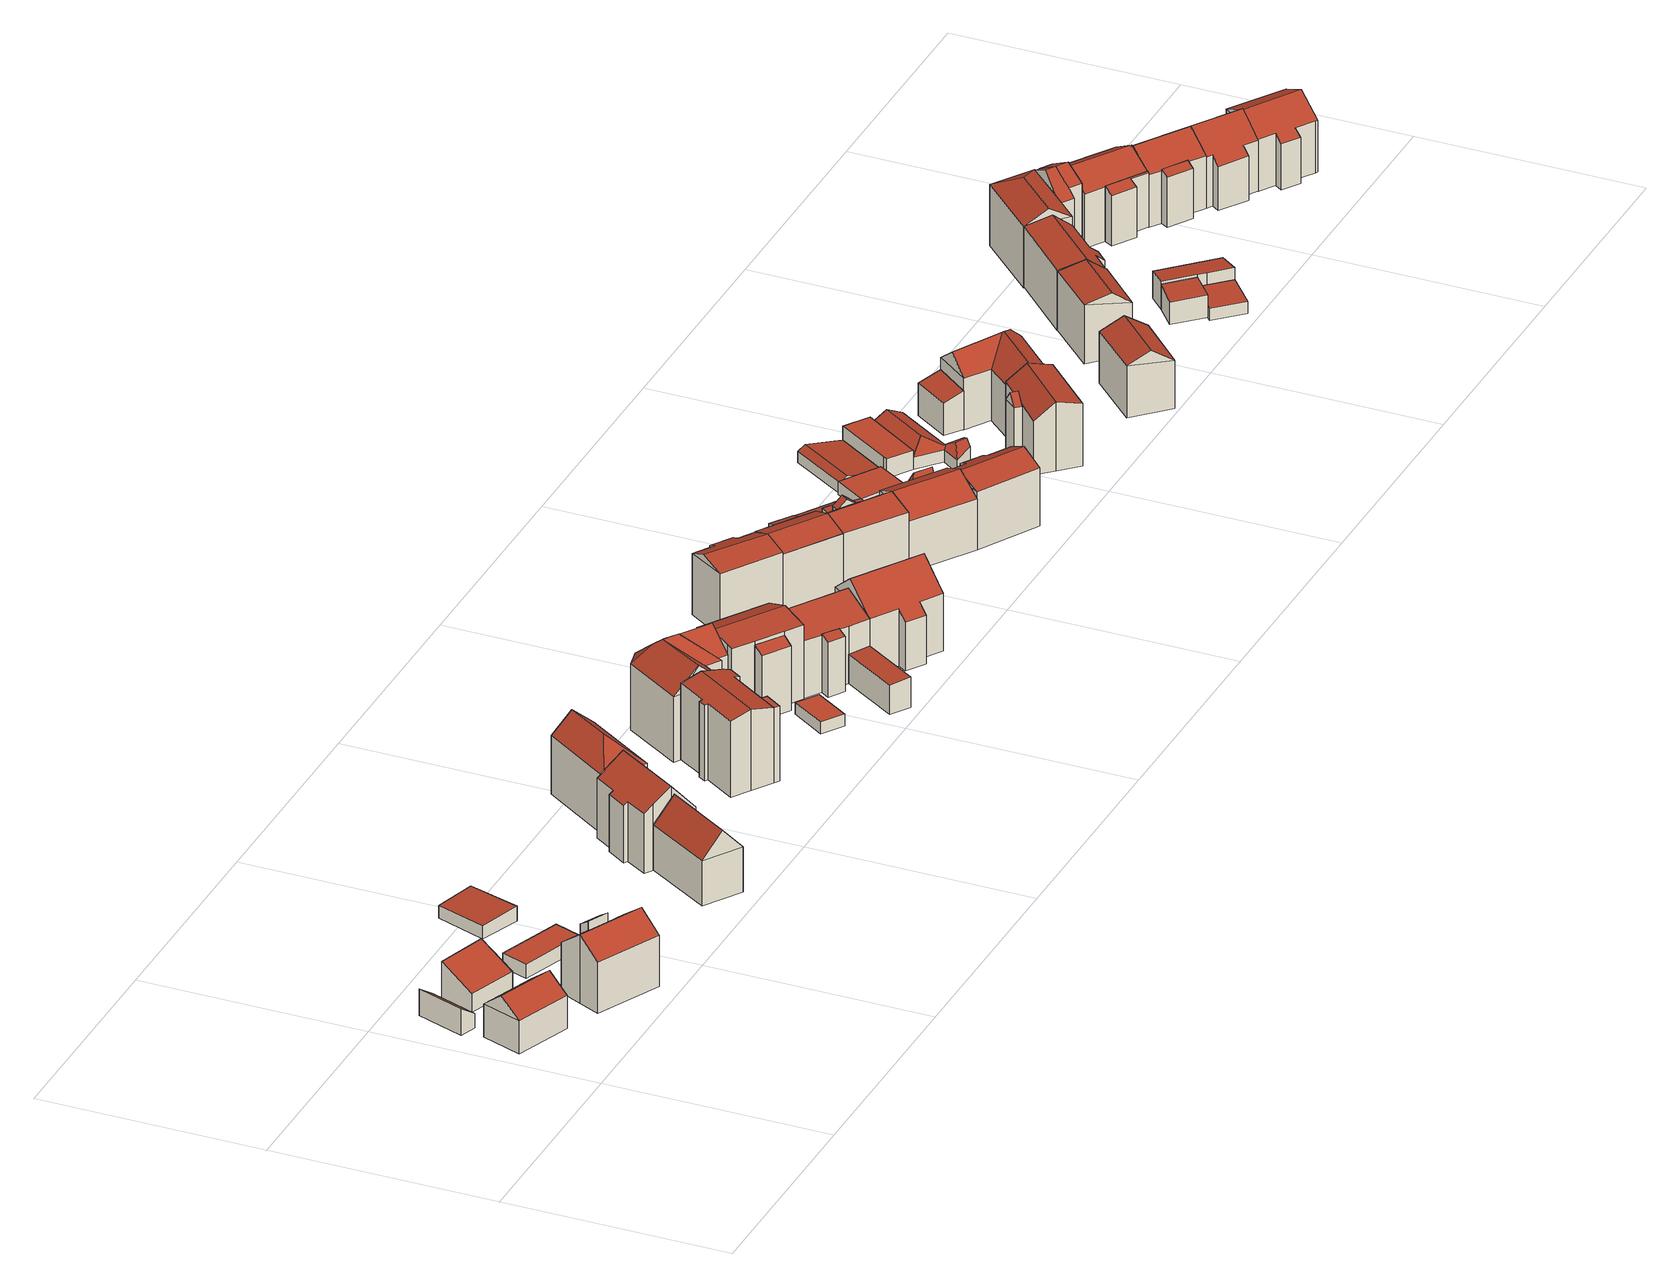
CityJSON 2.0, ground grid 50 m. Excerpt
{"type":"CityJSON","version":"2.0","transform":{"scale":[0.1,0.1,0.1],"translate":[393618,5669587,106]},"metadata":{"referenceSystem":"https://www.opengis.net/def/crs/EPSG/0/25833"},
"CityObjects":{
"building1":{"type":"Building","attributes":{"Gemeindeschluessel":14627140,"Dachtyp_tdc":"tdcGableRoof","Dachneigung":38.3,"QualitaetDacherkennung":85,"Geometrietyp2DReferenz":"3000","function":"31001_9998","roofType":"3100","measuredHeight":11.34},"geometry":[{"type":"MultiSurface","lod":"2","boundaries":[[[0,1,2,3]],[[1,4,5,2]],[[4,6,7,5]],[[6,0,3,7]],[[4,1,8]],[[0,6,9]],[[1,0,9,8]],[[6,4,8,9]],[[3,2,5,7]]],"semantics":{"surfaces":[{"type":"WallSurface"},{"type":"RoofSurface"},{"type":"GroundSurface"}],"values":[0,0,0,0,0,0,1,1,2]}}]},
"building2":{"type":"Building","attributes":{"Dachtyp_tdc":"tdcPolyFlatRoof","Gemeindeschluessel":14627140,"Dachneigung":34.33,"QualitaetDacherkennung":84,"Geometrietyp2DReferenz":"3000","function":"31001_9998","roofType":"2100","measuredHeight":6.01},"geometry":[{"type":"MultiSurface","lod":"2","boundaries":[[[10,11,12,13]],[[11,14,15,12]],[[14,16,17,15]],[[16,10,13,17]],[[16,14,11,10]],[[13,12,15,17]]],"semantics":{"surfaces":[{"type":"WallSurface"},{"type":"RoofSurface"},{"type":"GroundSurface"}],"values":[0,0,0,0,1,2]}}]},
"building3":{"type":"Building","attributes":{"Dachtyp_tdc":"tdcPolyFlatRoof","Gemeindeschluessel":14627140,"Dachneigung":28.1,"QualitaetDacherkennung":71,"Geometrietyp2DReferenz":"3000","function":"31001_9998","roofType":"2100","measuredHeight":8.49},"geometry":[{"type":"MultiSurface","lod":"2","boundaries":[[[18,19,20,21]],[[19,22,23,20]],[[22,24,25,23]],[[24,18,21,25]],[[24,22,19,18]],[[21,20,23,25]]],"semantics":{"surfaces":[{"type":"WallSurface"},{"type":"RoofSurface"},{"type":"GroundSurface"}],"values":[0,0,0,0,1,2]}}]},
"building4":{"type":"Building","attributes":{"Gemeindeschluessel":14627140,"Geometrietyp2DReferenz":"3000","function":"31001_9998","roofType":"9999"},"children":["building4-1","building4-2"]},
"building4-1":{"type":"BuildingPart","attributes":{"Dachtyp_tdc":"tdcGableRoof","Dachneigung":36.76,"QualitaetDacherkennung":61,"Geometrietyp2DReferenz":"3000","roofType":"3100","measuredHeight":15.69},"parents":["building4"],"geometry":[{"type":"MultiSurface","lod":"2","boundaries":[[[26,27,28,29]],[[27,30,31,28]],[[30,32,33,31]],[[32,34,35,33]],[[34,36,37,35]],[[36,38,39,37]],[[38,40,41,39]],[[36,34,32,30]],[[30,27,26,42,40,38,36]],[[43,29,28,31,33,35,37,39,41]],[[26,29,43,42]],[[43,41,40,42]]],"semantics":{"surfaces":[{"type":"WallSurface"},{"type":"RoofSurface"},{"type":"GroundSurface"},{"type":"ClosureSurface"}],"values":[0,0,0,0,0,0,0,1,1,2,3,3]}}]},
"building4-2":{"type":"BuildingPart","attributes":{"Dachtyp_tdc":"tdcPolyFlatRoof","Dachneigung":33.87,"QualitaetDacherkennung":58,"Geometrietyp2DReferenz":"3000","roofType":"2100","measuredHeight":13.65},"parents":["building4"],"geometry":[{"type":"MultiSurface","lod":"2","boundaries":[[[44,45,46,41,40]],[[45,47,48,46]],[[47,49,26,29,48]],[[47,45,44,50,49]],[[29,43,41,46,48]],[[42,26,49,50]],[[42,43,29,26]],[[44,40,42,50]],[[40,41,43,42]]],"semantics":{"surfaces":[{"type":"WallSurface"},{"type":"RoofSurface"},{"type":"GroundSurface"},{"type":"ClosureSurface"}],"values":[0,0,0,1,2,0,3,0,3]}}]},
"building5":{"type":"Building","attributes":{"Dachtyp_tdc":"tdcPolyFlatRoof","Gemeindeschluessel":14627140,"Dachneigung":0,"QualitaetDacherkennung":87,"Geometrietyp2DReferenz":"3000","function":"31001_9998","roofType":"1000","measuredHeight":3.32},"geometry":[{"type":"MultiSurface","lod":"2","boundaries":[[[51,52,53,54]],[[52,55,56,53]],[[55,57,58,56]],[[57,51,54,58]],[[57,55,52,51]],[[54,53,56,58]]],"semantics":{"surfaces":[{"type":"WallSurface"},{"type":"RoofSurface"},{"type":"GroundSurface"}],"values":[0,0,0,0,1,2]}}]},
"building6":{"type":"Building","attributes":{"Dachtyp_tdc":"tdcPolyFlatRoof","Gemeindeschluessel":14627140,"Dachneigung":2.79,"QualitaetDacherkennung":91,"Geometrietyp2DReferenz":"3000","function":"31001_9998","roofType":"2100","measuredHeight":3.35},"geometry":[{"type":"MultiSurface","lod":"2","boundaries":[[[59,60,61,62]],[[60,63,64,61]],[[63,65,66,64]],[[65,59,62,66]],[[65,63,60,59]],[[62,61,64,66]]],"semantics":{"surfaces":[{"type":"WallSurface"},{"type":"RoofSurface"},{"type":"GroundSurface"}],"values":[0,0,0,0,1,2]}}]},
"building7":{"type":"Building","attributes":{"Dachtyp_tdc":"tdcGableRoof","Gemeindeschluessel":14627140,"Dachneigung":48.13,"QualitaetDacherkennung":77,"Geometrietyp2DReferenz":"3000","function":"31001_9998","roofType":"3100","measuredHeight":15.73},"geometry":[{"type":"MultiSurface","lod":"2","boundaries":[[[67,68,69,70]],[[68,71,72,69]],[[71,73,74,72]],[[73,67,70,74]],[[71,68,75]],[[67,73,76]],[[68,67,76,75]],[[73,71,75,76]],[[70,69,72,74]]],"semantics":{"surfaces":[{"type":"WallSurface"},{"type":"RoofSurface"},{"type":"GroundSurface"}],"values":[0,0,0,0,0,0,1,1,2]}}]},
"building8":{"type":"Building","attributes":{"Dachtyp_tdc":"tdcGableRoof","Gemeindeschluessel":14627140,"Dachneigung":48.88,"QualitaetDacherkennung":57,"Geometrietyp2DReferenz":"3000","function":"31001_9998","roofType":"3100","measuredHeight":17.97},"geometry":[{"type":"MultiSurface","lod":"2","boundaries":[[[77,78,79,80]],[[78,81,82,79]],[[81,83,84,82]],[[83,85,86,84]],[[85,87,88,86]],[[87,89,90,88]],[[89,91,92,90]],[[91,93,94,92]],[[93,95,96,94]],[[95,97,98,96]],[[97,99,100,98]],[[99,101,102,100]],[[101,77,80,102]],[[97,95,93,91,89,87,85,83,81,78,77]],[[77,101,99,97]],[[80,79,82,84,86,88,90,92,94,96,98,100,102]]],"semantics":{"surfaces":[{"type":"WallSurface"},{"type":"RoofSurface"},{"type":"GroundSurface"}],"values":[0,0,0,0,0,0,0,0,0,0,0,0,0,1,1,2]}}]},
"building9":{"type":"Building","attributes":{"Dachtyp_tdc":"tdcHipAndGableRoof","Gemeindeschluessel":14627140,"Dachneigung":40.99,"QualitaetDacherkennung":49,"Geometrietyp2DReferenz":"3000","function":"31001_9998","roofType":"5000","measuredHeight":17.69},"geometry":[{"type":"MultiSurface","lod":"2","boundaries":[[[103,104,105,106]],[[104,107,108,105]],[[107,109,110,108]],[[109,103,106,110]],[[107,104,111]],[[103,109,112]],[[104,103,112,111]],[[109,107,111,112]],[[106,105,108,110]]],"semantics":{"surfaces":[{"type":"WallSurface"},{"type":"RoofSurface"},{"type":"GroundSurface"}],"values":[0,0,0,0,1,0,1,1,2]}}]},
"building10":{"type":"Building","attributes":{"Gemeindeschluessel":14627140,"Geometrietyp2DReferenz":"3000","function":"31001_9998","roofType":"9999"},"children":["building10-1","building10-2"]},
"building10-1":{"type":"BuildingPart","attributes":{"Dachtyp_tdc":"tdcGableRoof","Dachneigung":13.74,"QualitaetDacherkennung":87,"Geometrietyp2DReferenz":"3000","roofType":"3100","measuredHeight":18.55},"parents":["building10"],"geometry":[{"type":"MultiSurface","lod":"2","boundaries":[[[113,114,115,116]],[[114,117,118,119,115]],[[120,121,122,123,124]],[[121,125,126,122]],[[125,127,128,126]],[[127,129,130,128]],[[129,131,132,130]],[[131,133,134,132]],[[133,135,136,134]],[[135,137,138,136]],[[137,139,140,138]],[[139,141,142,140]],[[141,113,116,142]],[[137,135,133,131,129,127,125,121]],[[121,120,117,114,113,141,139,137]],[[116,115,119,123,122,126,128,130,132,134,136,138,140,142]],[[124,118,117,120]],[[124,123,119,118]]],"semantics":{"surfaces":[{"type":"WallSurface"},{"type":"RoofSurface"},{"type":"GroundSurface"},{"type":"ClosureSurface"}],"values":[0,0,0,0,0,0,0,0,0,0,0,0,0,1,1,2,0,3]}}]},
"building10-2":{"type":"BuildingPart","attributes":{"Dachtyp_tdc":"tdcPolyFlatRoof","Dachneigung":0,"QualitaetDacherkennung":43,"Geometrietyp2DReferenz":"3000","roofType":"1000","measuredHeight":17.21},"parents":["building10"],"geometry":[{"type":"MultiSurface","lod":"2","boundaries":[[[143,124,123,144]],[[118,145,146,119]],[[145,143,144,146]],[[145,118,124,143]],[[144,123,119,146]],[[119,123,124,118]]],"semantics":{"surfaces":[{"type":"WallSurface"},{"type":"RoofSurface"},{"type":"GroundSurface"},{"type":"ClosureSurface"}],"values":[0,0,0,1,2,3]}}]},
"building11":{"type":"Building","attributes":{"Dachtyp_tdc":"tdcFreeFormRoof","Gemeindeschluessel":14627140,"Dachneigung":41.24,"QualitaetDacherkennung":47,"Geometrietyp2DReferenz":"3000","function":"31001_9998","roofType":"5000","measuredHeight":20.24},"geometry":[{"type":"MultiSurface","lod":"2","boundaries":[[[147,148,149,150]],[[148,151,152,149]],[[151,153,154,152]],[[153,155,156,154]],[[155,157,158,156]],[[157,159,160,158]],[[159,161,162,160]],[[161,163,164,162]],[[163,165,166,164]],[[165,147,150,166]],[[165,167,147]],[[167,165,163]],[[168,167,163,161]],[[169,170,168,161,159]],[[171,169,159,157]],[[172,171,157,155]],[[172,155,153]],[[173,170,169,171,172,153,151]],[[173,151,148]],[[167,168,170,173,148,147]],[[150,149,152,154,156,158,160,162,164,166]]],"semantics":{"surfaces":[{"type":"WallSurface"},{"type":"RoofSurface"},{"type":"GroundSurface"}],"values":[0,0,0,0,0,0,0,0,0,0,0,0,1,1,1,1,0,1,1,1,2]}}]},
"building12":{"type":"Building","attributes":{"Dachtyp_tdc":"tdcPolyFlatRoof","Gemeindeschluessel":14627140,"Dachneigung":0,"QualitaetDacherkennung":52,"Geometrietyp2DReferenz":"3000","function":"31001_9998","roofType":"1000","measuredHeight":2.64},"geometry":[{"type":"MultiSurface","lod":"2","boundaries":[[[174,175,176,177]],[[175,178,179,176]],[[178,180,181,179]],[[180,174,177,181]],[[180,178,175,174]],[[177,176,179,181]]],"semantics":{"surfaces":[{"type":"WallSurface"},{"type":"RoofSurface"},{"type":"GroundSurface"}],"values":[0,0,0,0,1,2]}}]},
"building13":{"type":"Building","attributes":{"Gemeindeschluessel":14627140,"Geometrietyp2DReferenz":"3000","function":"31001_9998","roofType":"9999"},"children":["building13-1","building13-2"]},
"building13-1":{"type":"BuildingPart","attributes":{"Dachtyp_tdc":"tdcPolyFlatRoof","Dachneigung":30.45,"QualitaetDacherkennung":63,"Geometrietyp2DReferenz":"3000","roofType":"2100","measuredHeight":16.04},"parents":["building13"],"geometry":[{"type":"MultiSurface","lod":"2","boundaries":[[[182,183,184,185]],[[186,187,188,189]],[[187,182,185,188]],[[187,186,190,183,182]],[[185,184,191,189,188]],[[190,191,184,183]],[[186,189,191,190]]],"semantics":{"surfaces":[{"type":"WallSurface"},{"type":"RoofSurface"},{"type":"GroundSurface"},{"type":"ClosureSurface"}],"values":[0,0,0,1,2,3,3]}}]},
"building13-2":{"type":"BuildingPart","attributes":{"Dachtyp_tdc":"tdcGableRoof","Dachneigung":10.05,"QualitaetDacherkennung":42,"Geometrietyp2DReferenz":"3000","roofType":"3100","measuredHeight":18.06},"parents":["building13"],"geometry":[{"type":"MultiSurface","lod":"2","boundaries":[[[192,184,183]],[[192,193,194,184]],[[193,195,156,194]],[[195,196,197,156]],[[196,198,154,197]],[[198,199,200,154]],[[199,201,202,200]],[[201,203,204,202]],[[203,205,186,189,204]],[[201,199,198,196]],[[196,195,193,192,206,205,203,201]],[[191,184,194,156,197,154,200,202,204,189]],[[183,190,206,192]],[[183,184,191,190]],[[190,186,205,206]],[[190,191,189,186]]],"semantics":{"surfaces":[{"type":"WallSurface"},{"type":"RoofSurface"},{"type":"GroundSurface"},{"type":"ClosureSurface"}],"values":[0,0,0,0,0,0,0,0,0,1,1,2,0,3,0,3]}}]},
"building14":{"type":"Building","attributes":{"Gemeindeschluessel":14627140,"Geometrietyp2DReferenz":"3000","function":"31001_9998","roofType":"9999"},"children":["building14-1","building14-2","building14-3"]},
"building14-1":{"type":"BuildingPart","attributes":{"Dachtyp_tdc":"tdcPolyFlatRoof","Dachneigung":2.73,"QualitaetDacherkennung":50,"Geometrietyp2DReferenz":"3000","roofType":"2100","measuredHeight":6.99},"parents":["building14"],"geometry":[{"type":"MultiSurface","lod":"2","boundaries":[[[207,208,209,210]],[[208,211,212,209]],[[211,213,214,212]],[[213,211,208,207]],[[210,209,212,214]],[[210,214,213,207]]],"semantics":{"surfaces":[{"type":"WallSurface"},{"type":"RoofSurface"},{"type":"GroundSurface"},{"type":"ClosureSurface"}],"values":[0,0,0,1,2,3]}}]},
"building14-2":{"type":"BuildingPart","attributes":{"Dachtyp_tdc":"tdcGableRoof","Dachneigung":24.41,"QualitaetDacherkennung":48,"Geometrietyp2DReferenz":"3000","roofType":"3100","measuredHeight":16.55},"parents":["building14"],"geometry":[{"type":"MultiSurface","lod":"2","boundaries":[[[215,216,217,214,213]],[[218,219,220,221]],[[219,222,223,220]],[[222,224,225,223]],[[224,226,227,225]],[[226,228,229,227]],[[228,230,231,229]],[[230,232,207,210,231]],[[228,226,224,222]],[[222,219,218,216,215,232,230,228]],[[214,217,221,220,223,225,227,229,231,210]],[[221,217,216,218]],[[213,207,232,215]],[[213,214,210,207]]],"semantics":{"surfaces":[{"type":"WallSurface"},{"type":"RoofSurface"},{"type":"GroundSurface"},{"type":"ClosureSurface"}],"values":[0,0,0,0,0,0,0,0,1,1,2,3,0,3]}}]},
"building14-3":{"type":"BuildingPart","attributes":{"Dachtyp_tdc":"tdcPolyFlatRoof","Dachneigung":18.65,"QualitaetDacherkennung":56,"Geometrietyp2DReferenz":"3000","roofType":"2100","measuredHeight":13.37},"parents":["building14"],"geometry":[{"type":"MultiSurface","lod":"2","boundaries":[[[233,234,218,221,235]],[[236,217,216]],[[236,237,238,217]],[[237,233,235,238]],[[237,236,234,233]],[[235,221,217,238]],[[236,216,218,234]],[[216,217,221,218]]],"semantics":{"surfaces":[{"type":"WallSurface"},{"type":"RoofSurface"},{"type":"GroundSurface"},{"type":"ClosureSurface"}],"values":[0,0,0,0,1,2,0,3]}}]},
"building15":{"type":"Building","attributes":{"Dachtyp_tdc":"tdcFreeFormRoof","Gemeindeschluessel":14627140,"Dachneigung":41.37,"QualitaetDacherkennung":62,"Geometrietyp2DReferenz":"3000","function":"31001_9998","roofType":"5000","measuredHeight":19.04},"geometry":[{"type":"MultiSurface","lod":"2","boundaries":[[[239,240,241,242]],[[240,243,231,241]],[[243,244,227,231]],[[244,245,246,227]],[[245,247,248,246]],[[247,249,250,248]],[[249,251,252,250]],[[251,239,242,252]],[[240,239,251,249,247,253,254,243]],[[253,245,244,254]],[[244,243,254]],[[247,245,253]],[[242,241,231,227,246,248,250,252]]],"semantics":{"surfaces":[{"type":"WallSurface"},{"type":"RoofSurface"},{"type":"GroundSurface"}],"values":[0,0,0,0,0,0,0,0,1,1,0,0,2]}}]},
"building16":{"type":"Building","attributes":{"Dachtyp_tdc":"tdcFreeFormRoof","Gemeindeschluessel":14627140,"Dachneigung":14.56,"QualitaetDacherkennung":58,"Geometrietyp2DReferenz":"3000","function":"31001_9998","roofType":"5000","measuredHeight":15.78},"geometry":[{"type":"MultiSurface","lod":"2","boundaries":[[[255,256,257,258]],[[256,259,260,257]],[[259,261,262,260]],[[261,263,264,262]],[[263,265,266,264]],[[265,267,268,266]],[[267,269,270,268]],[[269,255,258,270]],[[271,269,267,265,263,261,259,272]],[[255,271,272,256]],[[259,256,272]],[[255,269,271]],[[258,257,260,262,264,266,268,270]]],"semantics":{"surfaces":[{"type":"WallSurface"},{"type":"RoofSurface"},{"type":"GroundSurface"}],"values":[0,0,0,0,0,0,0,0,1,1,0,0,2]}}]},
"building17":{"type":"Building","attributes":{"Gemeindeschluessel":14627140,"Geometrietyp2DReferenz":"3000","function":"31001_9998","roofType":"9999"},"children":["building17-1","building17-2"]},
"building17-1":{"type":"BuildingPart","attributes":{"Dachtyp_tdc":"tdcGableRoof","Dachneigung":17.6,"QualitaetDacherkennung":47,"Geometrietyp2DReferenz":"3000","roofType":"3100","measuredHeight":15.6},"parents":["building17"],"geometry":[{"type":"MultiSurface","lod":"2","boundaries":[[[273,274,275,276]],[[274,277,278,275]],[[277,279,280,278]],[[279,281,282,280]],[[281,283,284,282]],[[283,285,286,284]],[[287,288,289,290,291,292,293]],[[279,294,291,290]],[[274,292,291,294,277]],[[277,294,279]],[[273,293,292,274]],[[281,289,288,283]],[[279,290,289,281]],[[283,288,287,285]],[[276,275,278,280,282,284,286]],[[276,286,285,273]],[[285,287,293,273]]],"semantics":{"surfaces":[{"type":"WallSurface"},{"type":"RoofSurface"},{"type":"GroundSurface"},{"type":"ClosureSurface"}],"values":[0,0,0,0,0,0,1,1,0,0,0,0,0,0,2,3,3]}}]},
"building17-2":{"type":"BuildingPart","attributes":{"Dachtyp_tdc":"tdcPolyFlatRoof","Dachneigung":18.14,"QualitaetDacherkennung":65,"Geometrietyp2DReferenz":"3000","roofType":"2100","measuredHeight":14.15},"parents":["building17"],"geometry":[{"type":"MultiSurface","lod":"2","boundaries":[[[295,296,286,285,287]],[[295,297,298,296]],[[297,293,273,276,298]],[[293,297,295,287]],[[286,296,298,276]],[[285,286,276,273]],[[287,285,273,293]]],"semantics":{"surfaces":[{"type":"WallSurface"},{"type":"RoofSurface"},{"type":"GroundSurface"},{"type":"ClosureSurface"}],"values":[0,0,0,1,2,3,3]}}]},
"building18":{"type":"Building","attributes":{"Gemeindeschluessel":14627140,"Geometrietyp2DReferenz":"3000","function":"31001_9998","roofType":"9999"},"children":["building18-1","building18-2"]},
"building18-1":{"type":"BuildingPart","attributes":{"Dachtyp_tdc":"tdcGableRoof","Dachneigung":17.51,"QualitaetDacherkennung":48,"Geometrietyp2DReferenz":"3000","roofType":"3100","measuredHeight":15.59},"parents":["building18"],"geometry":[{"type":"MultiSurface","lod":"2","boundaries":[[[291,299,275,300]],[[299,301,302,275]],[[301,303,304,302]],[[305,306,307,308,309]],[[306,310,311,307]],[[310,312,313,311]],[[312,294,278,313]],[[294,291,300,278]],[[310,306,305,314,315,316,301,299,291]],[[291,294,312,310]],[[300,275,302,308,307,311,313,278]],[[314,309,315]],[[316,303,301]],[[309,308,302,304]],[[309,304,303,316,315]],[[305,309,314]]],"semantics":{"surfaces":[{"type":"WallSurface"},{"type":"RoofSurface"},{"type":"GroundSurface"},{"type":"ClosureSurface"}],"values":[0,0,0,0,0,0,0,0,1,1,2,0,0,3,3,0]}}]},
"building18-2":{"type":"BuildingPart","attributes":{"Dachtyp_tdc":"tdcGableRoof","Dachneigung":39.21,"QualitaetDacherkennung":55,"Geometrietyp2DReferenz":"3000","roofType":"3100","measuredHeight":14.3},"parents":["building18"],"geometry":[{"type":"MultiSurface","lod":"2","boundaries":[[[317,318,319,320]],[[318,309,308,319]],[[304,317,320,302]],[[303,316,321,322,323]],[[318,322,321,315,309]],[[317,323,322,318]],[[304,303,323,317]],[[320,319,308,302]],[[304,302,308,309]],[[321,316,315]],[[315,316,303,304,309]]],"semantics":{"surfaces":[{"type":"WallSurface"},{"type":"RoofSurface"},{"type":"GroundSurface"},{"type":"ClosureSurface"}],"values":[0,0,0,1,1,0,0,2,3,0,3]}}]},
"building19":{"type":"Building","attributes":{"Gemeindeschluessel":14627140,"Geometrietyp2DReferenz":"3000","function":"31001_9998","roofType":"9999"},"children":["building19-1","building19-2"]},
"building19-1":{"type":"BuildingPart","attributes":{"Dachtyp_tdc":"tdcGableRoof","Dachneigung":35.2,"QualitaetDacherkennung":56,"Geometrietyp2DReferenz":"3000","roofType":"3100","measuredHeight":15.64},"parents":["building19"],"geometry":[{"type":"MultiSurface","lod":"2","boundaries":[[[324,325,313,326]],[[325,327,307,313]],[[328,324,326,329,330]],[[327,325,331]],[[324,328,332]],[[325,324,332,331]],[[328,327,331,332]],[[326,313,307,333,329]],[[328,330,334,333,307,327]],[[330,329,333,334]]],"semantics":{"surfaces":[{"type":"WallSurface"},{"type":"RoofSurface"},{"type":"GroundSurface"},{"type":"ClosureSurface"}],"values":[0,0,0,0,0,1,1,2,0,3]}}]},
"building19-2":{"type":"BuildingPart","attributes":{"Dachtyp_tdc":"tdcFreeFormRoof","Dachneigung":68.81,"QualitaetDacherkennung":27,"Geometrietyp2DReferenz":"3000","roofType":"5000","measuredHeight":14.29},"parents":["building19"],"geometry":[{"type":"MultiSurface","lod":"2","boundaries":[[[335,336,337,338]],[[336,330,329,337]],[[334,339,340,333]],[[339,341,342,340]],[[341,343,344,342]],[[343,345,346,344]],[[345,335,338,346]],[[341,339,347]],[[339,334,330,336,335,345,347]],[[345,343,341,347]],[[338,337,329,333,340,342,344,346]],[[333,329,330,334]]],"semantics":{"surfaces":[{"type":"WallSurface"},{"type":"RoofSurface"},{"type":"GroundSurface"},{"type":"ClosureSurface"}],"values":[0,0,0,0,0,0,0,1,1,1,2,3]}}]},
"building20":{"type":"Building","attributes":{"Dachtyp_tdc":"tdcPolyFlatRoof","Gemeindeschluessel":14627140,"Dachneigung":4.18,"QualitaetDacherkennung":69,"Geometrietyp2DReferenz":"3000","function":"31001_9998","roofType":"2100","measuredHeight":3.79},"geometry":[{"type":"MultiSurface","lod":"2","boundaries":[[[348,349,350,351]],[[349,352,353,350]],[[352,354,355,353]],[[354,348,351,355]],[[354,352,349,348]],[[351,350,353,355]]],"semantics":{"surfaces":[{"type":"WallSurface"},{"type":"RoofSurface"},{"type":"GroundSurface"}],"values":[0,0,0,0,1,2]}}]},
"building21":{"type":"Building","attributes":{"Gemeindeschluessel":14627140,"Dachtyp_tdc":"tdcPolyFlatRoof","Dachneigung":5.01,"QualitaetDacherkennung":83,"Geometrietyp2DReferenz":"3000","function":"31001_9998","roofType":"2100","measuredHeight":3.81},"geometry":[{"type":"MultiSurface","lod":"2","boundaries":[[[356,357,358,359]],[[357,360,361,358]],[[360,362,363,361]],[[362,364,365,363]],[[364,366,367,365]],[[366,356,359,367]],[[366,364,362,360,357,356]],[[359,358,361,363,365,367]]],"semantics":{"surfaces":[{"type":"WallSurface"},{"type":"RoofSurface"},{"type":"GroundSurface"}],"values":[0,0,0,0,0,0,1,2]}}]},
"building22":{"type":"Building","attributes":{"Dachtyp_tdc":"tdcPolyFlatRoof","Gemeindeschluessel":14627140,"Dachneigung":9.01,"QualitaetDacherkennung":84,"Geometrietyp2DReferenz":"3000","function":"31001_9998","roofType":"2100","measuredHeight":2.63},"geometry":[{"type":"MultiSurface","lod":"2","boundaries":[[[368,369,370,371]],[[369,372,373,370]],[[372,374,375,373]],[[374,376,377,375]],[[376,378,379,377]],[[378,368,371,379]],[[378,376,374,372,369,368]],[[371,370,373,375,377,379]]],"semantics":{"surfaces":[{"type":"WallSurface"},{"type":"RoofSurface"},{"type":"GroundSurface"}],"values":[0,0,0,0,0,0,1,2]}}]},
"building23":{"type":"Building","attributes":{"Dachtyp_tdc":"tdcFreeFormRoof","Gemeindeschluessel":14627140,"Dachneigung":19.46,"QualitaetDacherkennung":52,"Geometrietyp2DReferenz":"3000","function":"31001_9998","roofType":"5000","measuredHeight":15.3},"geometry":[{"type":"MultiSurface","lod":"2","boundaries":[[[380,381,382,383]],[[381,384,385,382]],[[384,386,326,385]],[[386,387,337,326]],[[387,388,389,337]],[[388,390,391,389]],[[390,392,393,391]],[[392,380,383,393]],[[394,381,380,392,390,388,387,395]],[[384,394,395,386]],[[384,381,394]],[[387,386,395]],[[383,382,385,326,337,389,391,393]]],"semantics":{"surfaces":[{"type":"WallSurface"},{"type":"RoofSurface"},{"type":"GroundSurface"}],"values":[0,0,0,0,0,0,0,0,1,1,0,0,2]}}]},
"building24":{"type":"Building","attributes":{"Dachtyp_tdc":"tdcPolyFlatRoof","Gemeindeschluessel":14627140,"Dachneigung":0,"QualitaetDacherkennung":74,"Geometrietyp2DReferenz":"3000","function":"31001_9998","roofType":"1000","measuredHeight":3},"geometry":[{"type":"MultiSurface","lod":"2","boundaries":[[[396,397,398,399]],[[397,400,401,398]],[[400,402,403,401]],[[402,396,399,403]],[[402,400,397,396]],[[399,398,401,403]]],"semantics":{"surfaces":[{"type":"WallSurface"},{"type":"RoofSurface"},{"type":"GroundSurface"}],"values":[0,0,0,0,1,2]}}]},
"building25":{"type":"Building","attributes":{"Dachtyp_tdc":"tdcFreeFormRoof","Gemeindeschluessel":14627140,"Dachneigung":12.8,"QualitaetDacherkennung":37,"Geometrietyp2DReferenz":"3000","function":"31001_9998","roofType":"5000","measuredHeight":3.5},"geometry":[{"type":"MultiSurface","lod":"2","boundaries":[[[404,405,406,407]],[[405,408,409,406]],[[408,410,411,409]],[[410,412,413,411]],[[412,404,407,413]],[[414,415,412,410]],[[405,404,415,414,408]],[[404,412,415]],[[410,408,414]],[[407,406,409,411,413]]],"semantics":{"surfaces":[{"type":"WallSurface"},{"type":"RoofSurface"},{"type":"GroundSurface"}],"values":[0,0,0,0,0,1,1,0,0,2]}}]},
"building26":{"type":"Building","attributes":{"Dachtyp_tdc":"tdcPolyFlatRoof","Gemeindeschluessel":14627140,"Dachneigung":0,"QualitaetDacherkennung":82,"Geometrietyp2DReferenz":"3000","function":"31001_9998","roofType":"1000","measuredHeight":4.41},"geometry":[{"type":"MultiSurface","lod":"2","boundaries":[[[416,417,418,419]],[[417,420,421,418]],[[420,422,423,421]],[[422,424,425,423]],[[424,416,419,425]],[[424,422,420,417,416]],[[419,418,421,423,425]]],"semantics":{"surfaces":[{"type":"WallSurface"},{"type":"RoofSurface"},{"type":"GroundSurface"}],"values":[0,0,0,0,0,1,2]}}]},
"building27":{"type":"Building","attributes":{"Dachtyp_tdc":"tdcFreeFormRoof","Gemeindeschluessel":14627140,"Dachneigung":26.78,"QualitaetDacherkennung":17,"Geometrietyp2DReferenz":"3000","function":"31001_9998","roofType":"5000","measuredHeight":4.78},"geometry":[{"type":"MultiSurface","lod":"2","boundaries":[[[426,427,428,429]],[[427,430,431,428]],[[430,432,433,431]],[[432,434,425,433]],[[434,435,423,425]],[[435,436,437,423]],[[436,438,439,437]],[[438,426,429,439]],[[440,441,442,438,436]],[[440,436,435]],[[441,440,435,434]],[[443,442,441,434,432]],[[444,443,432,430]],[[445,444,430,427]],[[445,427,426]],[[442,443,444,445,426,438]],[[429,428,431,433,425,423,437,439]]],"semantics":{"surfaces":[{"type":"WallSurface"},{"type":"RoofSurface"},{"type":"GroundSurface"}],"values":[0,0,0,0,0,0,0,0,1,0,1,1,1,1,0,1,2]}}]},
"building28":{"type":"Building","attributes":{"Gemeindeschluessel":14627140,"Geometrietyp2DReferenz":"3000","function":"31001_9998","roofType":"9999"},"children":["building28-1","building28-2"]},
"building28-1":{"type":"BuildingPart","attributes":{"Dachtyp_tdc":"tdcGableRoof","Dachneigung":49.19,"QualitaetDacherkennung":53,"Geometrietyp2DReferenz":"3000","roofType":"3100","measuredHeight":14.17},"parents":["building28"],"geometry":[{"type":"MultiSurface","lod":"2","boundaries":[[[446,447,448,449]],[[447,450,451,448]],[[450,452,453,451]],[[450,447,454]],[[447,446,455,456,454]],[[452,450,454,456,457]],[[449,448,451,453]],[[449,453,452,446]],[[456,455,457]],[[457,455,446,452]]],"semantics":{"surfaces":[{"type":"WallSurface"},{"type":"RoofSurface"},{"type":"GroundSurface"},{"type":"ClosureSurface"}],"values":[0,0,0,0,1,1,2,3,0,3]}}]},
"building28-2":{"type":"BuildingPart","attributes":{"Dachtyp_tdc":"tdcGableRoof","Dachneigung":36.63,"QualitaetDacherkennung":38,"Geometrietyp2DReferenz":"3000","roofType":"3100","measuredHeight":15.69},"parents":["building28"],"geometry":[{"type":"MultiSurface","lod":"2","boundaries":[[[458,453,452]],[[458,459,460,453]],[[459,461,462,460]],[[461,463,464,462]],[[463,465,466,464]],[[465,467,468,466]],[[467,469,470,468]],[[469,471,449,470]],[[471,446,449]],[[467,465,463,461]],[[461,459,458,457,455,471,469,467]],[[453,460,462,464,466,468,470,449]],[[452,457,458]],[[455,446,471]],[[452,453,449,446]],[[452,446,455,457]]],"semantics":{"surfaces":[{"type":"WallSurface"},{"type":"RoofSurface"},{"type":"GroundSurface"},{"type":"ClosureSurface"}],"values":[0,0,0,0,0,0,0,0,0,1,1,2,0,0,3,3]}}]},
"building29":{"type":"Building","attributes":{"Dachtyp_tdc":"tdcPolyFlatRoof","Gemeindeschluessel":14627140,"Dachneigung":16.32,"QualitaetDacherkennung":74,"Geometrietyp2DReferenz":"3000","function":"31001_9998","roofType":"2100","measuredHeight":8.91},"geometry":[{"type":"MultiSurface","lod":"2","boundaries":[[[472,473,474,475]],[[473,476,477,474]],[[476,478,479,477]],[[478,472,475,479]],[[478,476,473,472]],[[475,474,477,479]]],"semantics":{"surfaces":[{"type":"WallSurface"},{"type":"RoofSurface"},{"type":"GroundSurface"}],"values":[0,0,0,0,1,2]}}]},
"building30":{"type":"Building","attributes":{"Dachtyp_tdc":"tdcFreeFormRoof","Gemeindeschluessel":14627140,"Dachneigung":38.92,"QualitaetDacherkennung":27,"Geometrietyp2DReferenz":"3000","function":"31001_9998","roofType":"5000","measuredHeight":15.96},"geometry":[{"type":"MultiSurface","lod":"2","boundaries":[[[480,481,482,483]],[[481,484,485,482]],[[484,486,487,485]],[[486,488,489,487]],[[488,490,491,489]],[[490,492,493,491]],[[492,480,483,493]],[[494,495,496,492,490]],[[494,490,488]],[[497,495,494,488,486]],[[497,486,484]],[[498,496,495,497,484,481]],[[498,481,480]],[[496,498,480,492]],[[483,482,485,487,489,491,493]]],"semantics":{"surfaces":[{"type":"WallSurface"},{"type":"RoofSurface"},{"type":"GroundSurface"}],"values":[0,0,0,0,0,0,0,1,0,1,1,1,0,1,2]}}]},
"building31":{"type":"Building","attributes":{"Dachtyp_tdc":"tdcGableRoof","Gemeindeschluessel":14627140,"Dachneigung":32.58,"QualitaetDacherkennung":56,"Geometrietyp2DReferenz":"3000","function":"31001_9998","roofType":"3100","measuredHeight":14.29},"geometry":[{"type":"MultiSurface","lod":"2","boundaries":[[[499,500,501,502]],[[500,503,504,501]],[[503,505,506,504]],[[505,499,502,506]],[[503,500,507]],[[499,505,508]],[[500,499,508,507]],[[505,503,507,508]],[[502,501,504,506]]],"semantics":{"surfaces":[{"type":"WallSurface"},{"type":"RoofSurface"},{"type":"GroundSurface"}],"values":[0,0,0,0,0,0,1,1,2]}}]},
"building32":{"type":"Building","attributes":{"Dachtyp_tdc":"tdcGableRoof","Gemeindeschluessel":14627140,"Dachneigung":13.95,"QualitaetDacherkennung":47,"Geometrietyp2DReferenz":"3000","function":"31001_9998","roofType":"3100","measuredHeight":14.88},"geometry":[{"type":"MultiSurface","lod":"2","boundaries":[[[509,510,511,512]],[[510,513,514,511]],[[513,515,516,514]],[[515,509,512,516]],[[513,510,517]],[[509,515,518]],[[510,509,518,517]],[[515,513,517,518]],[[512,511,514,516]]],"semantics":{"surfaces":[{"type":"WallSurface"},{"type":"RoofSurface"},{"type":"GroundSurface"}],"values":[0,0,0,0,0,0,1,1,2]}}]},
"building33":{"type":"Building","attributes":{"Dachtyp_tdc":"tdcFreeFormRoof","Gemeindeschluessel":14627140,"Dachneigung":11.27,"QualitaetDacherkennung":44,"Geometrietyp2DReferenz":"3000","function":"31001_9998","roofType":"5000","measuredHeight":14.97},"geometry":[{"type":"MultiSurface","lod":"2","boundaries":[[[519,520,521,522]],[[520,523,524,521]],[[523,525,526,524]],[[525,527,528,526]],[[527,529,530,528]],[[529,531,532,530]],[[531,533,534,532]],[[533,519,522,534]],[[535,536,523,520]],[[527,525,536,535,519,533,531,529]],[[520,519,535]],[[525,523,536]],[[522,521,524,526,528,530,532,534]]],"semantics":{"surfaces":[{"type":"WallSurface"},{"type":"RoofSurface"},{"type":"GroundSurface"}],"values":[0,0,0,0,0,0,0,0,1,1,0,0,2]}}]},
"building34":{"type":"Building","attributes":{"Gemeindeschluessel":14627140,"Geometrietyp2DReferenz":"3000","function":"31001_9998","roofType":"9999"},"children":["building34-1","building34-2"]},
"building34-1":{"type":"BuildingPart","attributes":{"Dachtyp_tdc":"tdcPolyFlatRoof","Dachneigung":7.96,"QualitaetDacherkennung":70,"Geometrietyp2DReferenz":"3000","roofType":"2100","measuredHeight":3.72},"parents":["building34"],"geometry":[{"type":"MultiSurface","lod":"2","boundaries":[[[537,538,539,540]],[[538,541,542,539]],[[541,543,544,542]],[[543,545,546,544]],[[545,543,541,538,537]],[[540,539,542,544,546]],[[540,546,545,537]]],"semantics":{"surfaces":[{"type":"WallSurface"},{"type":"RoofSurface"},{"type":"GroundSurface"},{"type":"ClosureSurface"}],"values":[0,0,0,0,1,2,3]}}]},
"building34-2":{"type":"BuildingPart","attributes":{"Dachtyp_tdc":"tdcPolyFlatRoof","Dachneigung":6.31,"QualitaetDacherkennung":74,"Geometrietyp2DReferenz":"3000","roofType":"2100","measuredHeight":5.75},"parents":["building34"],"geometry":[{"type":"MultiSurface","lod":"2","boundaries":[[[547,548,537,540,549]],[[550,551,552,546,545]],[[551,547,549,552]],[[551,550,548,547]],[[549,540,546,552]],[[550,545,537,548]],[[545,546,540,537]]],"semantics":{"surfaces":[{"type":"WallSurface"},{"type":"RoofSurface"},{"type":"GroundSurface"},{"type":"ClosureSurface"}],"values":[0,0,0,1,2,0,3]}}]},
"building35":{"type":"Building","attributes":{"Dachtyp_tdc":"tdcPolyFlatRoof","Gemeindeschluessel":14627140,"Dachneigung":3.47,"QualitaetDacherkennung":84,"Geometrietyp2DReferenz":"3000","function":"31001_9998","roofType":"2100","measuredHeight":6.31},"geometry":[{"type":"MultiSurface","lod":"2","boundaries":[[[553,554,549,540]],[[554,555,556,549]],[[555,557,558,556]],[[557,559,539,558]],[[559,560,561,539]],[[560,553,540,561]],[[560,559,557,555,554,553]],[[540,549,556,558,539,561]]],"semantics":{"surfaces":[{"type":"WallSurface"},{"type":"RoofSurface"},{"type":"GroundSurface"}],"values":[0,0,0,0,0,0,1,2]}}]},
"building36":{"type":"Building","attributes":{"Gemeindeschluessel":14627140,"Geometrietyp2DReferenz":"3000","function":"31001_9998","roofType":"9999"},"children":["building36-1","building36-2","building36-3"]},
"building36-1":{"type":"BuildingPart","attributes":{"Dachtyp_tdc":"tdcGableRoof","Dachneigung":32.79,"QualitaetDacherkennung":70,"Geometrietyp2DReferenz":"3000","roofType":"3100","measuredHeight":17.09},"parents":["building36"],"geometry":[{"type":"MultiSurface","lod":"2","boundaries":[[[562,563,564,565]],[[563,566,567,564]],[[568,569,570,571]],[[572,573,574,575,576,577,578,579]],[[563,580,581,582,576,575,583,584,566]],[[562,580,563]],[[568,572,579,569]],[[570,565,564,567,571]],[[565,570,569,562]],[[571,567,566,568]],[[576,582,585,577]],[[569,579,578,581,580,562]],[[585,582,581,578,577]],[[575,574,583]],[[584,573,572,568,566]],[[583,574,573,584]]],"semantics":{"surfaces":[{"type":"WallSurface"},{"type":"RoofSurface"},{"type":"GroundSurface"},{"type":"ClosureSurface"}],"values":[0,0,0,1,1,0,0,2,3,3,0,3,3,0,3,3]}}]},
"building36-2":{"type":"BuildingPart","attributes":{"Dachtyp_tdc":"tdcGableRoof","Dachneigung":29.33,"QualitaetDacherkennung":67,"Geometrietyp2DReferenz":"3000","roofType":"3100","measuredHeight":16.98},"parents":["building36"],"geometry":[{"type":"MultiSurface","lod":"2","boundaries":[[[586,587,588,570,569,579]],[[587,589,590,588]],[[589,591,580,562,565,590]],[[589,587,592]],[[587,586,577,585,592]],[[591,589,592,585,582]],[[570,588,590,565]],[[586,579,578]],[[581,580,591]],[[569,570,565,562]],[[569,562,580,581,578,579]],[[591,582,581]],[[578,577,586]],[[581,582,585,577,578]]],"semantics":{"surfaces":[{"type":"WallSurface"},{"type":"RoofSurface"},{"type":"GroundSurface"},{"type":"ClosureSurface"}],"values":[0,0,0,0,1,1,2,0,0,3,3,0,0,3]}}]},
"building36-3":{"type":"BuildingPart","attributes":{"Dachtyp_tdc":"tdcHipAndGableRoof","Dachneigung":31.11,"QualitaetDacherkennung":46,"Geometrietyp2DReferenz":"3000","roofType":"5000","measuredHeight":16.99},"parents":["building36"],"geometry":[{"type":"MultiSurface","lod":"2","boundaries":[[[593,594,572,568,571,595]],[[596,597,598,567,566]],[[597,599,600,598]],[[599,593,595,600]],[[601,593,602]],[[593,599,603,602]],[[604,605,583,574,601,602,603]],[[596,605,604,597]],[[597,604,603,599]],[[593,601,594]],[[595,571,567,598,600]],[[566,584,596]],[[573,572,594]],[[566,567,571,568]],[[566,568,572,573,584]],[[605,596,584,583]],[[574,573,594,601]],[[583,584,573,574]]],"semantics":{"surfaces":[{"type":"WallSurface"},{"type":"RoofSurface"},{"type":"GroundSurface"},{"type":"ClosureSurface"}],"values":[0,0,0,0,1,1,1,0,0,0,2,0,0,3,3,0,0,3]}}]},
"building37":{"type":"Building","attributes":{"Gemeindeschluessel":14627140,"Geometrietyp2DReferenz":"3000","function":"31001_9998","roofType":"9999"},"children":["building37-1","building37-2"]},
"building37-1":{"type":"BuildingPart","attributes":{"Dachtyp_tdc":"tdcPolyFlatRoof","Dachneigung":26.39,"QualitaetDacherkennung":41,"Geometrietyp2DReferenz":"3000","roofType":"2100","measuredHeight":12.62},"parents":["building37"],"geometry":[{"type":"MultiSurface","lod":"2","boundaries":[[[606,607,608,609,610]],[[607,611,612,608]],[[611,613,614,612]],[[613,615,616,614]],[[615,617,618,619,616]],[[617,615,613,611,607,606]],[[609,608,612,614,616,619]],[[610,618,617,606]],[[610,609,619,618]]],"semantics":{"surfaces":[{"type":"WallSurface"},{"type":"RoofSurface"},{"type":"GroundSurface"},{"type":"ClosureSurface"}],"values":[0,0,0,0,0,1,2,0,3]}}]},
"building37-2":{"type":"BuildingPart","attributes":{"Dachtyp_tdc":"tdcGableRoof","Dachneigung":31.83,"QualitaetDacherkennung":41,"Geometrietyp2DReferenz":"3000","roofType":"3100","measuredHeight":15.96},"parents":["building37"],"geometry":[{"type":"MultiSurface","lod":"2","boundaries":[[[620,621,590,622]],[[621,623,624,590]],[[623,625,588,624]],[[625,626,627,588]],[[626,628,629,627]],[[628,610,609,629]],[[618,620,622,619]],[[628,626,625,623]],[[623,621,620,618,610,628]],[[622,590,624,588,627,629,609,619]],[[618,619,609,610]]],"semantics":{"surfaces":[{"type":"WallSurface"},{"type":"RoofSurface"},{"type":"GroundSurface"},{"type":"ClosureSurface"}],"values":[0,0,0,0,0,0,0,1,1,2,3]}}]},
"building38":{"type":"Building","attributes":{"Gemeindeschluessel":14627140,"Geometrietyp2DReferenz":"3000","function":"31001_9998","roofType":"9999"},"children":["building38-1","building38-2"]},
"building38-1":{"type":"BuildingPart","attributes":{"Dachtyp_tdc":"tdcPolyFlatRoof","Dachneigung":23.62,"QualitaetDacherkennung":42,"Geometrietyp2DReferenz":"3000","roofType":"2100","measuredHeight":12.32},"parents":["building38"],"geometry":[{"type":"MultiSurface","lod":"2","boundaries":[[[630,631,632,633]],[[631,634,632]],[[635,636,637,638,639]],[[636,630,633,637]],[[636,635,631,630]],[[633,632,638,637]],[[639,634,631,635]],[[639,638,632,634]]],"semantics":{"surfaces":[{"type":"WallSurface"},{"type":"RoofSurface"},{"type":"GroundSurface"},{"type":"ClosureSurface"}],"values":[0,0,0,0,1,2,0,3]}}]},
"building38-2":{"type":"BuildingPart","attributes":{"Dachtyp_tdc":"tdcGableRoof","Dachneigung":38.5,"QualitaetDacherkennung":64,"Geometrietyp2DReferenz":"3000","roofType":"3100","measuredHeight":16},"parents":["building38"],"geometry":[{"type":"MultiSurface","lod":"2","boundaries":[[[634,640,641,632]],[[640,642,643,641]],[[642,644,645,643]],[[644,646,647,645]],[[646,648,649,647]],[[648,650,651,649]],[[650,639,638,651]],[[648,646,644,642]],[[642,640,634,639,650,648]],[[632,641,643,645,647,649,651,638]],[[634,632,638,639]]],"semantics":{"surfaces":[{"type":"WallSurface"},{"type":"RoofSurface"},{"type":"GroundSurface"},{"type":"ClosureSurface"}],"values":[0,0,0,0,0,0,0,1,1,2,3]}}]},
"building39":{"type":"Building","attributes":{"Dachtyp_tdc":"tdcFreeFormRoof","Gemeindeschluessel":14627140,"Dachneigung":38.59,"QualitaetDacherkennung":67,"Geometrietyp2DReferenz":"3000","function":"31001_9998","roofType":"5000","measuredHeight":16.13},"geometry":[{"type":"MultiSurface","lod":"2","boundaries":[[[652,646,647,651]],[[646,653,654,647]],[[653,655,656,654]],[[655,657,658,656]],[[657,659,660,658]],[[659,661,662,660]],[[661,663,664,662]],[[663,652,651,664]],[[665,653,646,666]],[[657,655,665,666,652,663,661,659]],[[646,652,666]],[[655,653,665]],[[651,647,654,656,658,660,662,664]]],"semantics":{"surfaces":[{"type":"WallSurface"},{"type":"RoofSurface"},{"type":"GroundSurface"}],"values":[0,0,0,0,0,0,0,0,1,1,0,0,2]}}]},
"building40":{"type":"Building","attributes":{"Dachtyp_tdc":"tdcFreeFormRoof","Gemeindeschluessel":14627140,"Dachneigung":35.02,"QualitaetDacherkennung":46,"Geometrietyp2DReferenz":"3000","function":"31001_9998","roofType":"5000","measuredHeight":15.92},"geometry":[{"type":"MultiSurface","lod":"2","boundaries":[[[667,668,669,670]],[[668,671,672,669]],[[671,673,674,672]],[[673,675,676,674]],[[675,677,678,676]],[[677,679,680,678]],[[679,681,682,680]],[[681,683,684,682]],[[683,667,670,684]],[[685,671,668,686]],[[683,681,679,677,675,673,685,686,667]],[[668,667,686]],[[673,671,685]],[[670,669,672,674,676,678,680,682,684]]],"semantics":{"surfaces":[{"type":"WallSurface"},{"type":"RoofSurface"},{"type":"GroundSurface"}],"values":[0,0,0,0,0,0,0,0,0,1,1,0,0,2]}}]}
},
"vertices":[
[137,132,103],[8,179,103],[8,179,28],[137,132,28],[41,269,103],[41,269,28],[169,222,103],[169,222,28],[24,224,141],[153,177,141],
[70,421,86],[107,408,59],[107,408,25],[70,421,25],[70,301,58],[70,301,25],[32,314,86],[32,314,25],
[127,333,64],[153,409,107],[153,409,22],[127,333,22],[265,372,107],[265,372,22],[239,294,64],[239,294,22],
[368,146,143],[406,128,143],[406,128,26],[368,146,26],[383,79,183],[383,79,26],[361,32,143],[361,32,26],[216,101,143],[216,101,26],[238,148,183],[238,148,26],[262,199,141],[262,199,26],[324,170,141],[324,170,26],[323,167,143],[323,167,26],
[324,170,161],[334,190,146],[334,190,26],[379,168,146],[379,168,26],[368,146,163],[323,167,163],
[435,236,55],[290,287,55],[290,287,22],[435,236,22],[311,346,55],[311,346,22],[456,295,55],[456,295,22],
[444,542,46],[531,511,51],[531,511,17],[444,542,17],[495,396,51],[495,396,17],[405,430,46],[405,430,17],
[691,84,122],[781,228,121],[781,228,19],[691,84,19],[864,173,121],[864,173,19],[773,32,122],[773,32,19],[822,201,176],[732,58,176],
[816,205,196],[781,228,168],[781,228,17],[816,205,17],[763,240,154],[763,240,17],[793,288,153],[793,288,17],[785,293,147],[785,293,17],[814,337,148],[814,337,17],[821,332,154],[821,332,17],[852,380,154],[852,380,17],[868,370,166],[868,370,17],[869,372,166],[869,372,17],[907,348,196],[907,348,17],[956,317,131],[956,317,17],[864,173,131],[864,173,17],
[1060,478,147],[956,317,146],[956,317,15],[1060,478,15],[869,372,148],[869,372,15],[975,532,149],[975,532,15],[955,411,192],[1017,506,192],
[1279,260,184],[1268,267,187],[1268,267,15],[1279,260,15],[1214,186,188],[1214,186,187],[1214,186,15],[1189,148,188],[1145,177,201],[1145,177,15],[1189,148,15],[1189,148,187],[1105,203,189],[1105,203,15],[1149,271,189],[1149,271,15],[1143,276,187],[1143,276,15],[1153,292,187],[1153,292,15],[1160,288,189],[1160,288,15],[1201,352,189],[1201,352,15],[1242,326,201],[1242,326,15],[1288,298,187],[1288,298,15],[1296,286,184],[1296,286,15],
[1201,140,187],[1201,140,15],[1226,178,187],[1226,178,15],
[1187,361,163],[1269,490,163],[1269,490,13],[1187,361,13],[1312,499,163],[1312,499,13],[1435,420,163],[1435,420,13],[1379,329,163],[1379,329,13],[1359,341,163],[1359,341,13],[1354,331,163],[1354,331,13],[1321,351,163],[1321,351,13],[1288,298,163],[1288,298,13],[1201,352,163],[1201,352,13],[1237,329,215],[1301,432,214],[1333,414,215],[1304,433,216],[1341,416,211],[1407,375,210],[1299,453,203],
[1500,186,41],[1450,109,41],[1450,109,14],[1500,186,14],[1403,140,41],[1403,140,14],[1453,216,41],[1453,216,14],
[1405,268,160],[1418,288,174],[1418,288,13],[1405,268,13],[1476,249,173],[1464,230,160],[1464,230,13],[1476,249,13],[1476,250,173],[1476,250,13],
[1418,288,182],[1372,318,182],[1372,318,13],[1379,329,185],[1406,374,194],[1406,374,13],[1435,420,173],[1580,328,173],[1580,328,13],[1551,281,194],[1551,281,13],[1515,225,182],[1515,225,13],[1476,249,182],[1476,250,182],
[1645,140,84],[1567,18,84],[1567,18,14],[1645,140,14],[1525,45,81],[1525,45,14],[1603,167,81],[1603,167,14],
[1603,167,145],[1584,179,145],[1584,179,14],[1550,202,145],[1515,225,145],[1515,225,14],[1550,202,14],[1555,288,179],[1555,288,14],[1580,328,136],[1580,328,14],[1712,244,135],[1712,244,14],[1686,204,179],[1686,204,14],[1646,141,146],[1646,141,14],[1645,140,145],
[1538,183,140],[1550,202,148],[1538,183,14],[1584,179,147],[1572,161,140],[1572,161,14],
[1692,85,125],[1704,104,145],[1704,104,14],[1692,85,14],[1646,141,145],[1712,244,158],[1859,150,158],[1859,150,14],[1793,47,145],[1793,47,14],[1746,77,145],[1746,77,14],[1734,58,125],[1734,58,14],[1829,104,204],[1682,198,204],
[1796,393,156],[1670,472,156],[1670,472,13],[1796,393,13],[1726,557,153],[1726,557,13],[1771,528,153],[1771,528,13],[1781,543,145],[1781,543,13],[1827,513,145],[1827,513,13],[1817,498,153],[1817,498,13],[1851,476,153],[1851,476,13],[1827,439,171],[1703,522,171],
[1937,420,151],[1970,398,151],[1970,398,14],[1937,420,14],[1917,316,151],[1917,316,14],[1796,393,151],[1796,393,14],[1851,476,151],[1851,476,14],[1888,451,151],[1888,451,14],[1888,452,151],[1888,452,14],[1888,452,155],[1888,451,155],[1851,476,155],[1827,440,170],[1948,363,170],[1970,398,155],[1937,420,155],[1917,316,152],
[1899,468,149],[1899,468,14],[1947,436,149],[1947,436,14],
[1970,398,142],[1948,363,14],[2015,370,142],[2015,370,14],[2015,370,140],[2015,370,132],[2060,342,141],[2099,317,141],[2099,317,14],[2060,342,14],[2060,342,132],[2076,280,170],[2076,280,14],[2045,231,151],[2045,231,14],[2060,342,142],[2050,348,142],[2018,368,142],
[2025,386,132],[2070,358,132],[2070,358,14],[2025,386,14],[2034,358,157],[2045,374,157],[2025,386,140],
[2179,142,130],[2045,231,130],[2179,142,14],[2099,317,152],[2232,230,152],[2232,230,14],[2232,230,123],[2076,280,171],[2209,192,171],[2164,274,14],[2164,274,125],
[2211,247,131],[2233,232,131],[2233,232,14],[2211,247,14],[2165,276,131],[2165,276,14],[2176,293,131],[2176,293,14],[2222,264,131],[2222,264,14],[2216,255,157],[2216,255,14],[2179,279,157],
[2125,430,49],[2146,461,52],[2146,461,14],[2125,430,14],[2178,439,52],[2178,439,14],[2160,409,49],[2160,409,14],
[2137,374,50],[2160,409,50],[2160,409,12],[2137,374,12],[2178,439,50],[2178,439,12],[2202,424,47],[2202,424,12],[2222,411,45],[2222,411,12],[2180,347,45],[2180,347,12],
[2146,461,37],[2098,491,37],[2098,491,11],[2146,461,11],[2117,522,31],[2117,522,11],[2221,456,31],[2221,456,11],[2202,424,37],[2202,424,11],[2178,439,37],[2178,439,11],
[2323,182,143],[2372,154,143],[2372,154,14],[2323,182,14],[2312,66,147],[2312,66,14],[2179,142,146],[2233,232,144],[2275,208,144],[2275,208,14],[2285,225,134],[2285,225,14],[2332,197,134],[2332,197,14],[2344,114,167],[2210,193,167],
[2226,412,41],[2270,481,41],[2270,481,11],[2226,412,11],[2357,427,41],[2357,427,11],[2316,361,41],[2316,361,11],
[2447,548,24],[2369,426,24],[2369,426,10],[2447,548,10],[2357,427,26],[2357,427,10],[2276,479,35],[2276,479,10],[2354,604,35],[2354,604,10],[2290,470,45],[2369,595,45],
[2364,417,56],[2369,426,56],[2369,426,12],[2364,417,12],[2447,548,56],[2447,548,12],[2501,513,56],[2501,513,12],[2416,383,56],[2416,383,12],
[2527,322,40],[2497,296,40],[2497,296,12],[2527,322,12],[2439,299,40],[2439,299,12],[2467,339,40],[2467,339,12],[2416,383,40],[2501,513,40],[2567,472,40],[2567,472,12],[2487,347,40],[2487,347,12],[2534,492,60],[2468,390,60],[2475,344,45],[2479,341,45],[2483,321,52],[2514,311,48],
[2539,203,132],[2527,215,132],[2527,215,14],[2539,203,14],[2563,249,124],[2563,249,14],[2574,237,124],[2574,237,14],[2543,230,156],[2541,206,137],[2554,218,156],[2566,229,137],
[2574,237,137],[2607,268,137],[2607,268,14],[2638,235,171],[2638,235,14],[2675,197,156],[2675,197,14],[2560,82,156],[2560,82,14],[2521,122,171],[2521,122,14],[2489,156,136],[2489,156,14],[2539,203,137],
[2611,458,87],[2653,428,102],[2653,428,13],[2611,458,13],[2597,354,101],[2597,354,13],[2559,380,87],[2559,380,13],
[2597,354,129],[2653,428,129],[2653,428,12],[2597,354,12],[2790,354,129],[2790,354,12],[2794,316,129],[2794,316,12],[2675,197,129],[2675,197,12],[2607,268,129],[2607,268,12],[2651,318,129],[2651,318,12],[2641,232,168],[2729,326,172],[2729,328,170],[2781,334,146],[2625,391,166],
[2766,78,132],[2868,181,131],[2868,181,13],[2766,78,13],[2941,108,123],[2941,108,13],[2837,5,123],[2837,5,13],[2905,144,156],[2802,41,156],
[2926,239,146],[3025,340,146],[3025,340,12],[2926,239,12],[3097,265,130],[3097,265,12],[2999,167,130],[2999,167,12],[3067,296,161],[2968,197,161],
[3097,265,127],[3025,340,148],[3025,340,11],[3097,265,11],[3154,468,148],[3154,468,11],[3229,396,127],[3229,396,11],[3168,333,126],[3168,333,11],[3181,320,111],[3181,320,11],[3155,294,111],[3155,294,11],[3141,308,127],[3141,308,11],[3068,295,161],[3198,425,161],
[3229,128,51],[3283,71,51],[3283,71,14],[3229,128,14],[3231,20,41],[3231,20,14],[3176,78,41],[3176,78,14],[3185,86,43],[3185,86,14],
[3176,182,72],[3229,128,72],[3176,182,14],[3185,86,65],[3129,144,65],[3129,144,14],
[3229,128,78],[3176,182,78],[3211,216,75],[3211,216,14],[3314,110,75],[3314,110,14],[3283,71,78],[3243,113,78],[3243,113,14],
[3321,443,137],[3310,427,137],[3310,427,8],[3321,443,8],[3278,447,137],[3278,447,8],[3366,537,137],[3375,531,137],[3375,531,8],[3366,537,8],[3366,537,145],[3363,534,147],[3362,534,148],[3325,495,179],[3345,482,179],[3353,496,170],[3374,529,147],[3375,531,145],[3321,443,150],[3323,446,152],[3335,467,167],[3290,459,148],[3289,458,147],[3345,483,178],
[3375,531,146],[3401,514,147],[3401,514,8],[3347,427,152],[3347,427,8],[3321,443,152],[3371,467,178],
[3278,595,147],[3366,537,147],[3278,595,8],[3278,447,147],[3229,396,147],[3229,396,8],[3154,468,147],[3154,468,8],[3366,537,148],[3281,523,178],[3192,431,178],[3229,396,148],[3278,447,148],
[3470,339,134],[3468,336,132],[3468,336,8],[3470,339,8],[3470,339,132],[3432,359,132],[3432,359,8],[3422,342,123],[3422,342,8],[3371,374,123],[3371,374,8],[3383,393,134],[3383,393,132],[3383,393,8],
[3342,419,131],[3347,427,138],[3342,419,8],[3372,468,167],[3372,468,8],[3401,514,136],[3526,432,137],[3526,432,8],[3499,387,167],[3499,387,8],
[3482,303,122],[3493,320,130],[3493,320,7],[3482,303,7],[3493,320,127],[3545,286,131],[3534,270,122],[3534,270,7],[3545,286,7],[3545,286,127],
[3468,336,127],[3468,336,7],[3497,384,167],[3497,384,7],[3526,432,123],[3526,432,7],[3643,356,123],[3643,356,7],[3612,309,167],[3612,309,7],[3581,262,127],[3581,262,7],
[3581,262,124],[3744,290,123],[3744,290,7],[3683,195,123],[3683,195,7],[3653,214,123],[3653,214,7],[3643,198,108],[3643,198,7],[3583,237,107],[3583,237,7],[3594,254,124],[3594,254,7],[3714,242,168],[3612,309,168],
[3683,195,125],[3744,290,140],[3744,290,6],[3683,195,6],[3861,213,140],[3861,213,6],[3800,118,124],[3800,118,6],[3795,121,124],[3795,121,6],[3755,147,124],[3755,147,6],[3745,131,111],[3745,131,6],[3707,156,111],[3707,156,6],[3718,173,125],[3718,173,6],[3832,168,165],[3714,243,165]
]}
